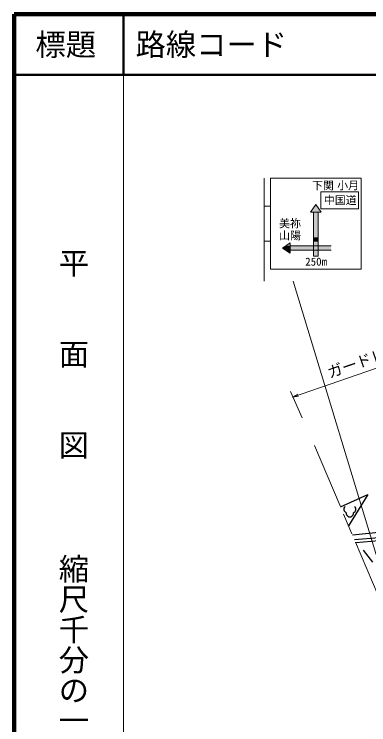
# Model space of a CAD drawing. Units: millimetres, scale not verified. Extents: x 40000 to 680000, y 20000 to 380000.
# Drawn here: x 40000 to 98474, y 262766 to 380000 of the extents above; entities that cross this region are included whole.
import ezdxf
from ezdxf.enums import TextEntityAlignment as Align

# ---------------------------------------------------------------- set-up
doc = ezdxf.new("R2010")
doc.units = ezdxf.units.MM
doc.header["$LTSCALE"] = 1000
doc.linetypes.add('CHAIN', pattern=[18.5, 12, -1.5, 3.5, -1.5])
for name, color, linetype, lineweight in [('M-BGD', 7, 'Continuous', 25), ('M-BMK', 2, 'CHAIN', 13), ('M-STR-HTXT', 7, 'Continuous', 13), ('M-STR-STRC', 7, 'Continuous', 13), ('M-TTL', 2, 'Continuous', 140), ('M-TTL-BAND', 7, 'Continuous', 13), ('M-TTL-LINE', 7, 'Continuous', 50), ('M-TTL-TXT', 7, 'Continuous', 13)]:
    doc.layers.add(name, color=color, linetype=linetype, lineweight=lineweight)
doc.styles.add('@ＭＳ ゴシック', font='')
doc.styles.add('ＭＳ ゴシック', font='')
doc.styles.get('@ＭＳ ゴシック').set_extended_font_data('@MS Gothic')
doc.styles.get('ＭＳ ゴシック').set_extended_font_data('MS Gothic')

# ---------------------------------------------------------------- blocks, each defined once
blk = doc.blocks.new('open_arrow')
at = {"color": 0, "linetype": 'Continuous', "lineweight": -2}
blk.add_lwpolyline([(7.5, 1.25), (0, 0), (7.5, -1.25)], dxfattribs=at)

msp = doc.modelspace()

# ---------------------------------------------------------------- hatches: boundary and pattern name
at = {"layer": 'M-STR-STRC'}
for points in [[(89739, 348583), (90614, 347333), (90114, 347333), (89364, 347333), (88864, 347333)], [(89364, 347333), (90114, 347333), (90114, 343208), (89364, 343208)], [(89364, 343208), (90114, 343208), (90114, 342458), (89364, 342458)], [(89364, 342458), (90114, 342458), (90114, 340083), (89364, 340083)], [(85489, 342299), (85489, 341799), (85489, 341049), (85489, 340549), (84239, 341424)], [(84239, 341424), (84775, 341799), (85489, 341799), (85489, 341049), (85489, 340549)], [(85489, 341799), (89364, 341799), (89364, 341049), (85489, 341049)], [(90114, 341799), (92244, 341799), (92244, 341049), (90114, 341049)]]:
    msp.add_hatch(color=256, dxfattribs=at).paths.add_polyline_path(points)

# ---------------------------------------------------------------- linework, layer by layer
at = {"layer": 'M-BGD'}
for p, q in [((93814, 298708), (98295, 300787)), ((98295, 300787), (95152, 295567)), ((100623, 294573), (95790, 294067)), ((96107, 293324), (100109, 293656)), ((96313, 292839), (100151, 293157)), ((97569, 291595), (99069, 289595))]:
    msp.add_line(p, q, dxfattribs=at)
for centre, start, end in [((94952, 298329), 131.41947, 251.14245), ((95752, 298329), 288.85758, 48.58056), ((95352, 297679), 172.14017, 7.85985)]:
    msp.add_arc(centre, 600, start, end, dxfattribs=at)
at = {"layer": 'M-BMK'}
msp.add_line((100981, 281873), (89505, 308831), dxfattribs=at)
at = {"layer": 'M-STR-HTXT'}
for p, q in [((85907, 316815), (128704, 331672)), ((87492, 313409), (85580, 317760))]:
    msp.add_line(p, q, dxfattribs=at)
at = {"layer": 'M-STR-STRC'}
for p, q in [((81239, 352948), (81239, 335948)), ((82239, 352948), (82239, 337948)), ((82239, 352948), (97239, 352948)), ((97239, 352948), (97239, 337948)), ((90565, 350677), (90565, 347877)), ((90565, 350677), (96765, 350677)), ((96765, 350677), (96765, 347877)), ((81239, 348323), (82239, 348323)), ((88864, 347333), (89739, 348583)), ((89739, 348583), (90614, 347333)), ((90614, 347333), (88864, 347333)), ((89364, 347333), (89364, 340083)), ((90114, 347333), (90114, 340083)), ((90565, 347877), (96765, 347877)), ((81239, 342573), (82239, 342573)), ((84239, 341424), (85489, 342299)), ((85489, 340549), (84239, 341424)), ((85489, 342299), (85489, 340549)), ((85489, 341799), (92244, 341799)), ((85489, 341049), (92244, 341049)), ((89364, 340083), (90114, 340083)), ((82239, 337948), (97239, 337948)), ((101121, 286157), (86007, 335978))]:
    msp.add_line(p, q, dxfattribs=at)
at = {"layer": 'M-TTL'}
for p, q in [((40000, 380000), (40000, 20000)), ((680000, 380000), (40000, 380000))]:
    msp.add_line(p, q, dxfattribs=at)
at = {"layer": 'M-TTL-BAND'}
msp.add_line((58000, 370000), (58000, 20000), dxfattribs=at)
at = {"layer": 'M-TTL-LINE'}
for p, q in [((58000, 380000), (58000, 370000)), ((40000, 370000), (680000, 370000))]:
    msp.add_line(p, q, dxfattribs=at)

# ---------------------------------------------------------------- block references
at = {"layer": 'M-STR-HTXT', "xscale": 133, "yscale": 133, "rotation": 19.1}
msp.add_blockref('open_arrow', (85907, 316815), dxfattribs=at)

# ---------------------------------------------------------------- texts
at = {"layer": 'M-STR-HTXT', "style": 'ＭＳ ゴシック'}
msp.add_text('ガードレール', height=1833, rotation=19.079, dxfattribs=at).set_placement((99305, 321870), align=Align.BOTTOM_CENTER)
at = {"layer": 'M-STR-STRC', "style": 'ＭＳ ゴシック'}
for s, p in [('下関', (90908, 350674)), ('小月', (95060, 350703)), ('美祢', (85489, 344429)), ('山陽', (85489, 342429)), ('250m', (89792, 338126))]:
    msp.add_text(s, height=1320, dxfattribs=at).set_placement(p, align=Align.BOTTOM_CENTER)
msp.add_text('中国道', height=1320, dxfattribs=at).set_placement((93765, 349312), align=Align.MIDDLE_CENTER)
at = {"layer": 'M-TTL-BAND', "style": '@ＭＳ ゴシック'}
for s, p in [('平\u3000\u3000面\u3000\u3000図', (49777, 306475)), ('縮尺千分の一', (49777, 261030))]:
    msp.add_text(s, height=3666, rotation=270, dxfattribs=at).set_placement(p, align=Align.MIDDLE_RIGHT)
at = {"layer": 'M-TTL-TXT', "style": 'ＭＳ ゴシック'}
msp.add_text('標題', height=3666, dxfattribs=at).set_placement((48500, 375000), align=Align.MIDDLE_CENTER)
msp.add_text('路線コード', height=3666, dxfattribs=at).set_placement((60000, 375000), align=Align.MIDDLE_LEFT)

doc.saveas('drawing.dxf')
